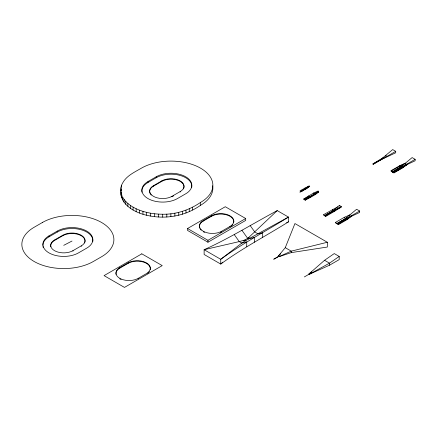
<?xml version="1.0" encoding="UTF-8"?>
<svg xmlns="http://www.w3.org/2000/svg" width="437" height="437" viewBox="0 0 437 437"><rect width="100%" height="100%" fill="white"/><g stroke="black" fill="none" stroke-linecap="round" stroke-linejoin="round"><path stroke-width="0.66" d="M122.628 199.938C122.191 194.318 118.962 188.549 122.628 183.037C126.528 175.701 134.552 172.194 141.353 168.185A41.886 24.182 0 0 1 200.594 168.185A41.886 24.182 0 0 1 200.594 202.386L200.594 205.248C185.124 216.266 165.039 219.647 146.679 215.261C134.689 212.595 119.454 204.412 120.82 190.057M124.01 202.173L124.01 199.31L122.628 197.076M125.769 204.319L125.769 201.457L124.01 199.31M127.883 206.357L127.883 203.495L125.769 201.457M130.33 208.263L130.33 205.401L127.883 203.495M133.088 210.022L133.088 207.154L130.33 205.401M136.136 211.612L136.136 208.749L133.088 207.154M139.436 213.027L139.436 210.164L136.136 208.749M142.965 214.25L142.965 211.382L139.436 210.164M146.679 215.261L146.679 212.398L142.965 211.382M150.552 216.064L150.552 213.196L146.679 212.398M154.54 216.637L154.54 213.775L150.552 213.196M158.604 216.987L158.604 214.125L154.54 213.775M162.706 217.102L162.706 214.239C176.242 214.474 189.478 210.022 200.594 202.386M166.814 216.987L166.814 214.125M170.878 216.637L170.878 213.775M174.866 216.064L174.866 213.196M178.738 215.261L178.738 212.398M182.453 214.25L182.453 211.382M185.982 213.027L185.982 210.164M189.281 211.612L189.281 208.749M121.328 189.374L121.022 190.548L121.022 187.686M285.268 247.681L294.931 223.558L327.335 242.262L327.335 247.036L291.261 252.613L279.035 256.694L278.211 256.213L285.268 247.681L291.261 251.144L327.335 242.262M278.211 256.213L280.559 253.859M222.695 262.184L220.734 264.074L204.123 254.481L204.123 249.707C229.392 238.345 252.854 223.651 277.233 210.601L288.475 217.091L288.475 221.865C265.904 235.985 242.256 248.303 220.734 264.074L220.734 259.299L241.814 243.076L248.549 238.902L288.475 217.091C265.904 231.217 242.256 243.529 220.734 259.299L204.123 249.707L239.252 241.595L245.081 239.951L249.232 237.247M277.233 210.601L247.724 238.422L241.951 230.31M308.926 273.95L324.549 260.294L334.25 253.575L339.21 256.437L339.21 259.616L329.509 265.215L309.423 274.239L308.926 273.95L311.625 271.951M337.659 206.865L323.708 214.6L324.533 215.649L333.24 210.623L339.369 205.412L341.297 206.526L341.297 207.318L336.102 209.727M349.928 215.414L349.928 214.846L344.301 217.326L335.594 222.357L336.752 223.597L345.459 218.571L356.619 209.263L359.651 211.011L359.651 212.442L349.567 217.205M318.688 191.439L315.509 193.897L305.228 199.611L303.901 198.846L313.799 192.908L318.054 191.073L318.688 191.439L318.688 192.007L315.509 194.465L310.385 197.426L305.228 200.179L303.901 199.414L303.901 198.846L309.336 196.819L316.585 192.635M391.426 171.435L391.426 170.862L405.427 163.159L399.806 165.645L391.099 170.67L391.099 171.244L393.961 172.899L402.668 167.874L406.973 164.623L406.973 164.05L402.668 167.3L393.961 172.325L392.803 172.233L415.15 159.33L415.15 160.761L405.662 165.241M332.415 210.142L332.415 209.569L333.24 210.623L334.775 209.52M383.648 157.396L372.816 163.924L373.367 164.241L395.714 151.339L395.714 152.775L382.075 159.215L381.523 158.899L392.683 149.591L395.714 151.339M385.243 156.271L386.303 155.523M402.45 165.836L392.257 171.91L391.099 170.67M344.301 217.899L344.301 217.326L345.459 218.571L347.054 217.446M306.725 199.135L305.228 200.179L305.228 199.611L316.972 192.859M307.724 198.436L309.724 197.043L310.385 196.852L310.385 197.426L308.675 195.869L308.675 196.437M313.799 193.482L313.799 192.908L314.46 193.864L318.18 191.286L318.688 192.007M339.21 256.437L329.509 263.156L309.423 274.239M300.946 191.783L309.746 186.271L305.905 188.921L300.793 191.696M392.803 172.233L393.633 172.134L402.34 167.109L406.973 164.05M402.854 167.344L406.973 164.623M323.708 214.6L323.708 215.168L325.773 216.364L334.48 211.339L339.167 208.307L339.167 207.733L325.773 215.791L324.948 215.889L341.297 206.526M303.901 199.414L305.496 198.425M307.085 197.431L308.145 196.77M48.999 235.871L57.263 231.097A20.845 12.034 0 0 1 86.745 231.097A20.845 12.034 0 0 1 86.745 248.118L78.48 252.892A20.845 12.034 0 0 1 48.999 252.892A20.845 12.034 0 0 1 48.999 235.871L48.999 236.827A20.845 12.034 0 0 0 42.892 245.337M48.999 236.827L57.263 232.052A20.845 12.034 0 0 1 80.916 229.682A20.845 12.034 0 0 1 92.748 241.743M147.968 181.546L156.233 176.772A20.845 12.034 0 0 1 185.714 176.772A20.845 12.034 0 0 1 185.714 193.793L177.449 198.567A20.845 12.034 0 0 1 147.968 198.567A20.845 12.034 0 0 1 147.968 181.546L147.968 182.502A20.845 12.034 0 0 0 141.965 192.193M147.968 182.502L156.233 177.728A20.845 12.034 0 0 1 179.886 175.357A20.845 12.034 0 0 1 191.717 187.418M81.233 245.894L72.968 250.663A13.055 7.538 0 0 1 54.505 250.663A13.055 7.538 0 0 1 54.505 240.006L62.775 235.237A13.055 7.538 0 0 1 81.233 235.237A13.055 7.538 0 0 1 81.233 245.894L81.233 246.37M50.796 246.796A13.055 7.538 0 0 1 54.505 240.487L62.775 235.712A13.055 7.538 0 0 1 78.529 234.516A13.055 7.538 0 0 1 84.609 242.994M180.202 191.57L171.938 196.339A13.055 7.538 0 0 1 153.48 196.339A13.055 7.538 0 0 1 153.48 185.681L161.745 180.913A13.055 7.538 0 0 1 180.202 180.913A13.055 7.538 0 0 1 180.202 191.57L180.202 192.045M149.656 191.488A13.055 7.538 0 0 1 153.48 186.162L161.745 181.388A13.055 7.538 0 0 1 177.684 180.252A13.055 7.538 0 0 1 183.464 188.904M172.528 196.475L173.708 195.792M187.539 228.524L225.284 206.728L245.698 218.516L245.698 220.423L207.952 242.218L187.539 230.43L187.539 228.524L207.952 240.312L245.698 218.516M119.782 267.673L128.046 262.905A13.055 7.538 0 0 1 146.504 262.905A13.055 7.538 0 0 1 146.504 273.562L138.239 278.336A13.055 7.538 0 0 1 119.782 278.336A13.055 7.538 0 0 1 119.782 267.673L119.782 268.154A13.055 7.538 0 0 0 116.067 274.463M119.782 268.154L128.046 263.38A13.055 7.538 0 0 1 143.052 261.949A13.055 7.538 0 0 1 150.219 269.695M229.982 226.464L221.717 231.233A13.055 7.538 0 0 1 203.254 231.233A13.055 7.538 0 0 1 203.254 220.576L211.524 215.807A13.055 7.538 0 0 1 229.982 215.807A13.055 7.538 0 0 1 229.982 226.464L229.982 226.94M199.436 226.382A13.055 7.538 0 0 1 203.254 221.051L211.524 216.282A13.055 7.538 0 0 1 226.524 214.851A13.055 7.538 0 0 1 233.691 222.591M305.064 187.866L305.518 188.697L309.238 186.124L300.558 191.515L305.518 188.697L305.905 188.921L309.625 186.342L309.112 185.905L300.104 190.729L300.711 191.652M305.905 188.877L306.359 188.609M373.051 164.061L381.676 159.177L373.132 164.104M398.855 169.693L393.633 172.708L393.633 172.134M400.019 169.021L401.756 168.016M324.707 215.747L333.316 210.858L324.773 215.785M278.582 256.426L273.72 259.234L278.664 256.475M336.987 223.728L345.612 218.844L337.069 223.777M359.651 211.011L337.304 223.913L338.462 224.006L347.169 218.981L351.474 215.736L351.474 216.31L347.169 219.554L338.462 224.58L335.594 222.925L335.594 222.357M309.216 274.119L304.354 276.927M63.736 245.337L72.001 241.044M307.528 197.688L309.336 196.819M399.806 165.645L402.668 167.874L402.668 167.3L401.51 167.202L402.723 166.628M347.224 218.314L346.011 218.888L347.169 218.981L347.169 219.554L345.459 218.571M278.211 256.137L279.035 256.612L291.261 251.144L291.261 252.613M247.724 238.422L248.549 238.902L249.74 238.394M286.612 222.657L288.475 221.865M243.333 240.661L245.081 239.951L245.905 240.426M248.549 238.902L254.329 237.466L254.329 242.24M401.51 167.202L402.34 167.109M158.604 214.125L162.706 214.239M415.15 159.33L412.118 157.582L400.958 166.885L400.134 165.836L400.134 166.41M314.46 193.864L315.509 194.465L315.509 193.897L314.848 194.083L318.568 191.51L318.568 191.936M333.24 210.623L334.48 210.765L334.48 211.339M324.549 260.294L329.509 263.156L329.509 265.215M391.426 170.862L392.257 171.91M250.128 225.492L254.749 231.981L258.054 233.888L262.681 232.741L262.681 237.515M234.336 234.707L239.252 241.595L241.814 243.076L246.725 241.858L246.725 246.626M393.961 172.325L393.961 172.899M339.369 205.412L339.369 206.209M338.462 224.006L338.462 224.58M325.773 215.791L325.773 216.364M318.054 191.073L318.054 191.641M221.717 231.233L221.717 231.714A13.055 7.538 0 0 1 220.434 232.364M211.524 215.807L211.524 216.282M207.952 240.312L207.952 242.218M203.254 220.576L203.254 221.051M192.329 207.154L192.329 210.022M171.938 196.339L171.938 196.819M161.745 180.913L161.745 181.388M156.233 176.772L156.233 177.728M153.48 185.681L153.48 186.162M138.239 278.336L138.239 278.811M128.046 262.905L128.046 263.38M121.628 185.337L121.628 187.058M121.628 194.776L121.628 197.639M121.022 192.427L121.022 195.29M72.968 250.663L72.968 251.144M62.775 235.237L62.775 235.712M57.263 231.097L57.263 232.052M54.505 240.006L54.505 240.487M232.812 224.492A13.055 7.538 0 0 1 231.107 226.197M204.538 232.364A13.055 7.538 0 0 1 203.254 231.714M201.184 230.152A13.055 7.538 0 0 1 200.425 229.267M199.878 228.333A13.055 7.538 0 0 1 199.545 227.366M43.29 247.686A20.845 12.034 0 0 1 42.99 246.517M149.334 271.596A13.055 7.538 0 0 1 147.635 273.3M121.065 279.462A13.055 7.538 0 0 1 119.782 278.811M151.197 195.039A13.055 7.538 0 0 1 150.65 194.372M150.219 193.678A13.055 7.538 0 0 1 149.716 192.225M212.661 185.78A41.886 24.182 0 0 1 200.594 205.248M42.384 222.509L34.119 227.284A41.886 24.182 0 0 0 34.119 261.479A41.886 24.182 0 0 0 93.354 261.479L101.619 256.71A41.886 24.182 0 0 0 101.619 222.509A41.886 24.182 0 0 0 42.384 222.509M141.807 253.831L104.061 275.621L124.479 287.409L162.225 265.614L141.807 253.831M305.501 188.882L299.995 192.062L305.501 188.882M401.029 167.114L392.655 171.954L401.029 167.114"/></g></svg>
